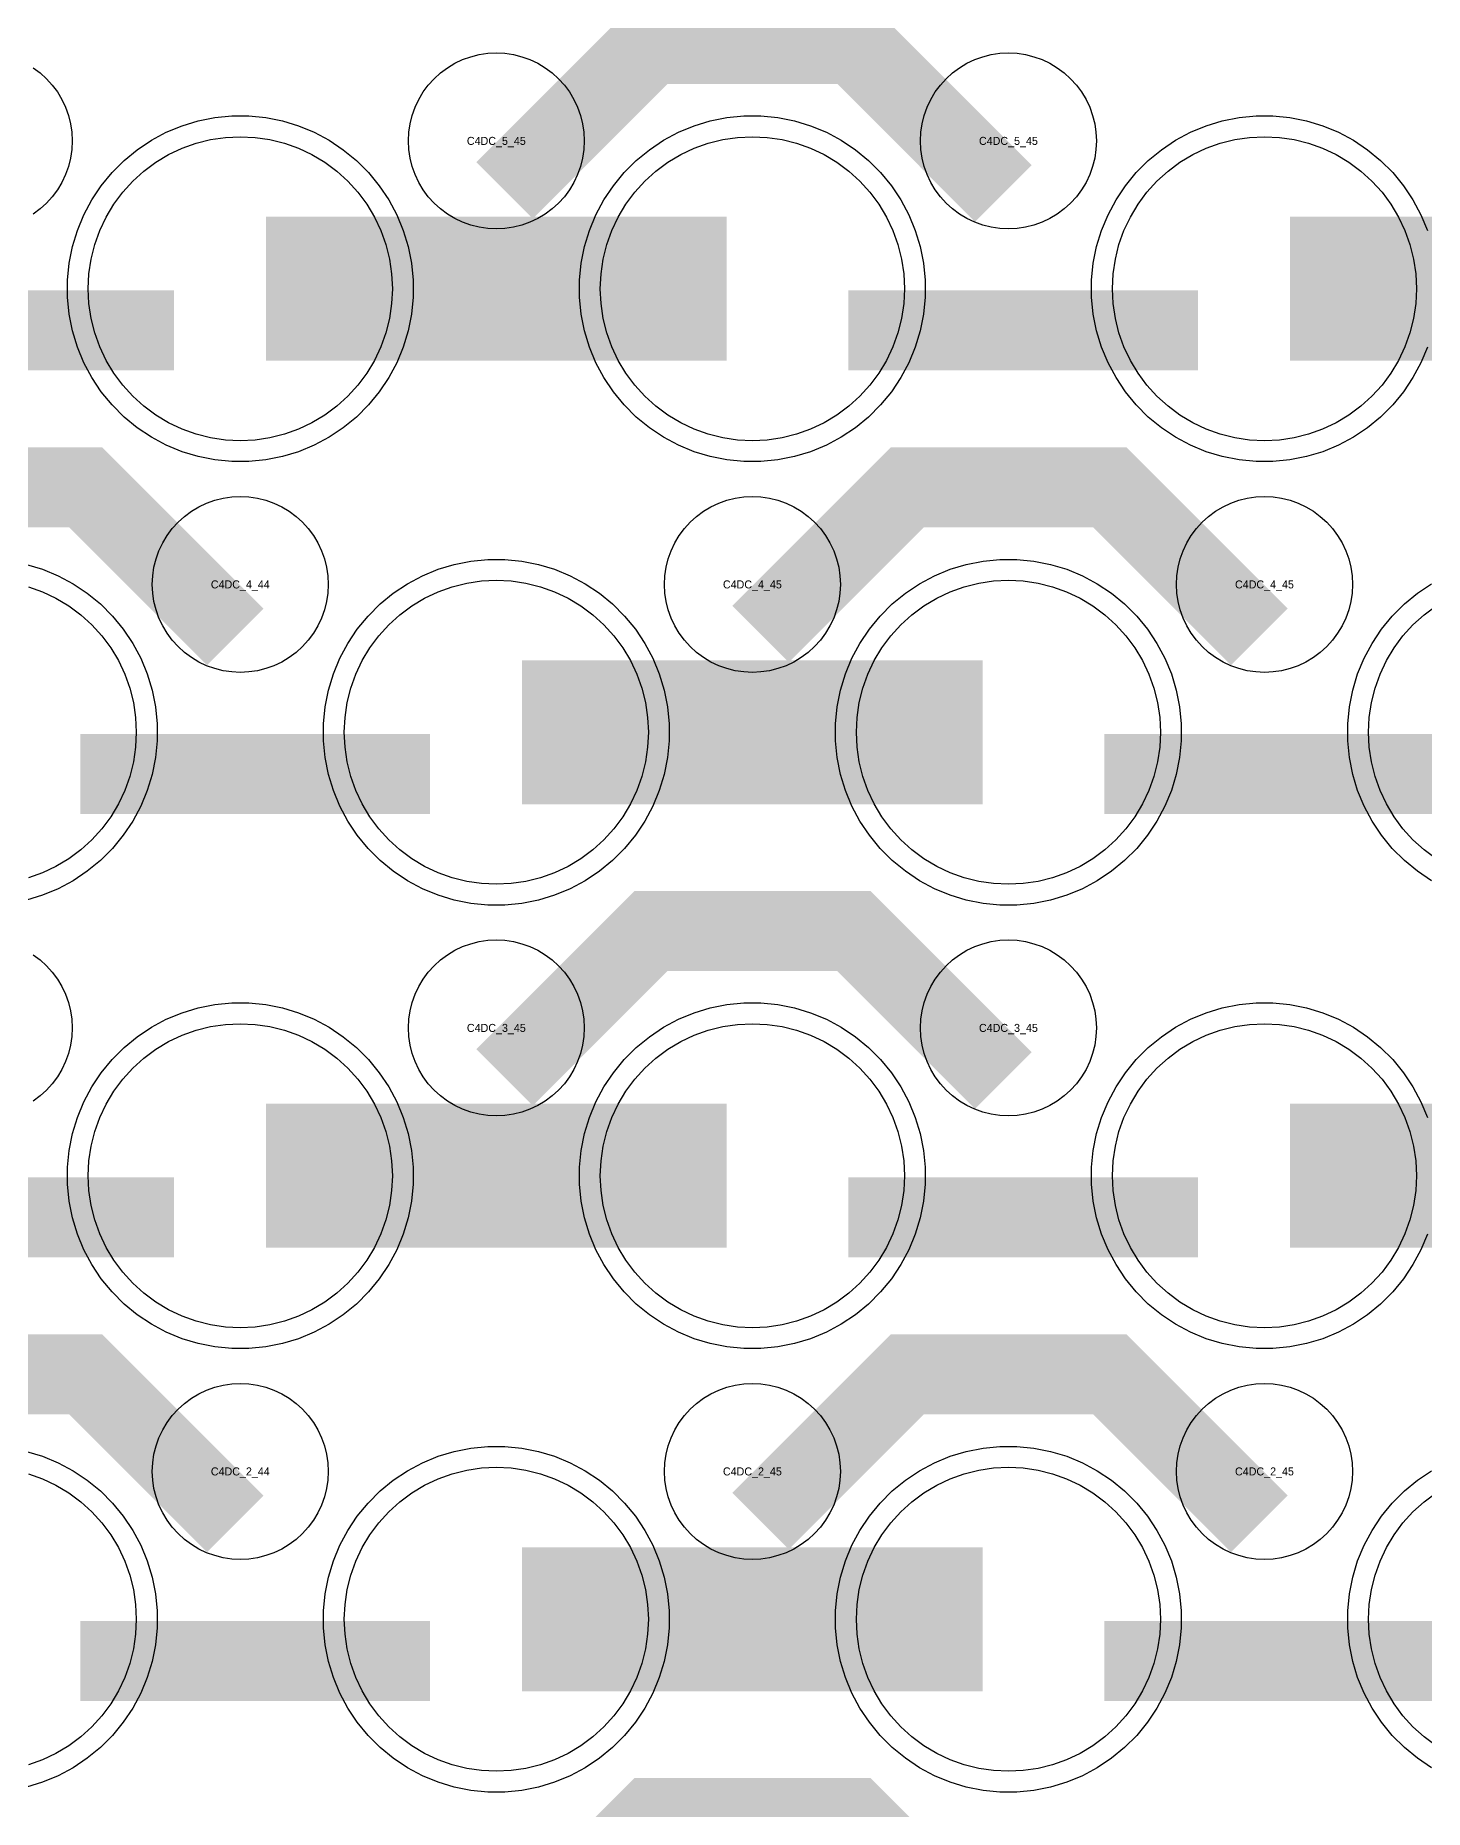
# Model space of a CAD drawing. Extents: x -11880 to 11880, y -14992 to 14992.
# Drawn here: x 2256 to 2690, y -14622 to -14068 of the extents above; entities that cross this region are included whole.
import ezdxf
from ezdxf.enums import TextEntityAlignment as Align

# ---------------------------------------------------------------- set-up
doc = ezdxf.new("R2010")
doc.units = 0
doc.header["$MEASUREMENT"] = 0
for name, color, linetype in [('GDS_775_DT_237', 138, 'CONTINUOUS'), ('RDL1_FS', 34, 'CONTINUOUS'), ('RDL_BS', 160, 'CONTINUOUS')]:
    doc.layers.add(name, color=color, linetype=linetype)

msp = doc.modelspace()

# ---------------------------------------------------------------- linework, layer by layer
at = {"layer": 'RDL1_FS', "color": 241, "true_color": 0xf7abae}
for points in [[(2320, -14194.254), (2315.343, -14194.025), (2310.732, -14193.341), (2306.209, -14192.209), (2301.819, -14190.637), (2297.605, -14188.645), (2293.605, -14186.247), (2289.86, -14183.469), (2286.406, -14180.339), (2283.276, -14176.885), (2280.498, -14173.14), (2278.1, -14169.14), (2276.108, -14164.926), (2274.536, -14160.536), (2273.404, -14156.013), (2272.72, -14151.402), (2272.491, -14146.745), (2272.72, -14142.088), (2273.404, -14137.477), (2274.536, -14132.954), (2276.108, -14128.564), (2278.1, -14124.35), (2280.498, -14120.35), (2283.276, -14116.605), (2286.406, -14113.151), (2289.86, -14110.021), (2293.605, -14107.243), (2297.605, -14104.845), (2301.819, -14102.853), (2306.209, -14101.281), (2310.732, -14100.149), (2315.343, -14099.465), (2320, -14099.236), (2324.657, -14099.465), (2329.268, -14100.149), (2333.791, -14101.281), (2338.181, -14102.853), (2342.395, -14104.845), (2346.395, -14107.243), (2350.14, -14110.021), (2353.594, -14113.151), (2356.724, -14116.605), (2359.502, -14120.35), (2361.9, -14124.35), (2363.892, -14128.564), (2365.464, -14132.954), (2366.596, -14137.477), (2367.28, -14142.088), (2367.509, -14146.745), (2367.28, -14151.402), (2366.596, -14156.013), (2365.464, -14160.536), (2363.892, -14164.926), (2361.9, -14169.14), (2359.502, -14173.14), (2356.724, -14176.885), (2353.594, -14180.339), (2350.14, -14183.469), (2346.395, -14186.247), (2342.395, -14188.645), (2338.181, -14190.637), (2333.791, -14192.209), (2329.268, -14193.341), (2324.657, -14194.025)], [(2480, -14194.254), (2475.343, -14194.025), (2470.732, -14193.341), (2466.209, -14192.209), (2461.819, -14190.637), (2457.605, -14188.645), (2453.605, -14186.247), (2449.86, -14183.469), (2446.406, -14180.339), (2443.276, -14176.885), (2440.498, -14173.14), (2438.1, -14169.14), (2436.108, -14164.926), (2434.536, -14160.536), (2433.404, -14156.013), (2432.72, -14151.402), (2432.491, -14146.745), (2432.72, -14142.088), (2433.404, -14137.477), (2434.536, -14132.954), (2436.108, -14128.564), (2438.1, -14124.35), (2440.498, -14120.35), (2443.276, -14116.605), (2446.406, -14113.151), (2449.86, -14110.021), (2453.605, -14107.243), (2457.605, -14104.845), (2461.819, -14102.853), (2466.209, -14101.281), (2470.732, -14100.149), (2475.343, -14099.465), (2480, -14099.236), (2484.657, -14099.465), (2489.268, -14100.149), (2493.791, -14101.281), (2498.181, -14102.853), (2502.395, -14104.845), (2506.395, -14107.243), (2510.14, -14110.021), (2513.594, -14113.151), (2516.724, -14116.605), (2519.502, -14120.35), (2521.9, -14124.35), (2523.892, -14128.564), (2525.464, -14132.954), (2526.596, -14137.477), (2527.28, -14142.088), (2527.509, -14146.745), (2527.28, -14151.402), (2526.596, -14156.013), (2525.464, -14160.536), (2523.892, -14164.926), (2521.9, -14169.14), (2519.502, -14173.14), (2516.724, -14176.885), (2513.594, -14180.339), (2510.14, -14183.469), (2506.395, -14186.247), (2502.395, -14188.645), (2498.181, -14190.637), (2493.791, -14192.209), (2489.268, -14193.341), (2484.657, -14194.025)], [(2640, -14194.254), (2635.343, -14194.025), (2630.732, -14193.341), (2626.209, -14192.209), (2621.819, -14190.637), (2617.605, -14188.645), (2613.605, -14186.247), (2609.86, -14183.469), (2606.406, -14180.339), (2603.276, -14176.885), (2600.498, -14173.14), (2598.1, -14169.14), (2596.108, -14164.926), (2594.536, -14160.536), (2593.404, -14156.013), (2592.72, -14151.402), (2592.491, -14146.745), (2592.72, -14142.088), (2593.404, -14137.477), (2594.536, -14132.954), (2596.108, -14128.564), (2598.1, -14124.35), (2600.498, -14120.35), (2603.276, -14116.605), (2606.406, -14113.151), (2609.86, -14110.021), (2613.605, -14107.243), (2617.605, -14104.845), (2621.819, -14102.853), (2626.209, -14101.281), (2630.732, -14100.149), (2635.343, -14099.465), (2640, -14099.236), (2644.657, -14099.465), (2649.268, -14100.149), (2653.791, -14101.281), (2658.181, -14102.853), (2662.395, -14104.845), (2666.395, -14107.243), (2670.14, -14110.021), (2673.594, -14113.151), (2676.724, -14116.605), (2679.502, -14120.35), (2681.9, -14124.35), (2683.892, -14128.564), (2685.464, -14132.954), (2686.596, -14137.477), (2687.28, -14142.088), (2687.509, -14146.745), (2687.28, -14151.402), (2686.596, -14156.013), (2685.464, -14160.536), (2683.892, -14164.926), (2681.9, -14169.14), (2679.502, -14173.14), (2676.724, -14176.885), (2673.594, -14180.339), (2670.14, -14183.469), (2666.395, -14186.247), (2662.395, -14188.645), (2658.181, -14190.637), (2653.791, -14192.209), (2649.268, -14193.341), (2644.657, -14194.025)], [(2400, -14332.819), (2395.343, -14332.59), (2390.732, -14331.906), (2386.209, -14330.774), (2381.819, -14329.202), (2377.605, -14327.21), (2373.605, -14324.812), (2369.86, -14322.034), (2366.406, -14318.904), (2363.276, -14315.45), (2360.498, -14311.705), (2358.1, -14307.705), (2356.108, -14303.491), (2354.536, -14299.101), (2353.404, -14294.578), (2352.72, -14289.967), (2352.491, -14285.31), (2352.72, -14280.653), (2353.404, -14276.042), (2354.536, -14271.519), (2356.108, -14267.129), (2358.1, -14262.915), (2360.498, -14258.915), (2363.276, -14255.17), (2366.406, -14251.716), (2369.86, -14248.586), (2373.605, -14245.808), (2377.605, -14243.41), (2381.819, -14241.418), (2386.209, -14239.846), (2390.732, -14238.714), (2395.343, -14238.03), (2400, -14237.801), (2404.657, -14238.03), (2409.268, -14238.714), (2413.791, -14239.846), (2418.181, -14241.418), (2422.395, -14243.41), (2426.395, -14245.808), (2430.14, -14248.586), (2433.594, -14251.716), (2436.724, -14255.17), (2439.502, -14258.915), (2441.9, -14262.915), (2443.892, -14267.129), (2445.464, -14271.519), (2446.596, -14276.042), (2447.28, -14280.653), (2447.509, -14285.31), (2447.28, -14289.967), (2446.596, -14294.578), (2445.464, -14299.101), (2443.892, -14303.491), (2441.9, -14307.705), (2439.502, -14311.705), (2436.724, -14315.45), (2433.594, -14318.904), (2430.14, -14322.034), (2426.395, -14324.812), (2422.395, -14327.21), (2418.181, -14329.202), (2413.791, -14330.774), (2409.268, -14331.906), (2404.657, -14332.59)], [(2560, -14332.819), (2555.343, -14332.59), (2550.732, -14331.906), (2546.209, -14330.774), (2541.819, -14329.202), (2537.605, -14327.21), (2533.605, -14324.812), (2529.86, -14322.034), (2526.406, -14318.904), (2523.276, -14315.45), (2520.498, -14311.705), (2518.1, -14307.705), (2516.108, -14303.491), (2514.536, -14299.101), (2513.404, -14294.578), (2512.72, -14289.967), (2512.491, -14285.31), (2512.72, -14280.653), (2513.404, -14276.042), (2514.536, -14271.519), (2516.108, -14267.129), (2518.1, -14262.915), (2520.498, -14258.915), (2523.276, -14255.17), (2526.406, -14251.716), (2529.86, -14248.586), (2533.605, -14245.808), (2537.605, -14243.41), (2541.819, -14241.418), (2546.209, -14239.846), (2550.732, -14238.714), (2555.343, -14238.03), (2560, -14237.801), (2564.657, -14238.03), (2569.268, -14238.714), (2573.791, -14239.846), (2578.181, -14241.418), (2582.395, -14243.41), (2586.395, -14245.808), (2590.14, -14248.586), (2593.594, -14251.716), (2596.724, -14255.17), (2599.502, -14258.915), (2601.9, -14262.915), (2603.892, -14267.129), (2605.464, -14271.519), (2606.596, -14276.042), (2607.28, -14280.653), (2607.509, -14285.31), (2607.28, -14289.967), (2606.596, -14294.578), (2605.464, -14299.101), (2603.892, -14303.491), (2601.9, -14307.705), (2599.502, -14311.705), (2596.724, -14315.45), (2593.594, -14318.904), (2590.14, -14322.034), (2586.395, -14324.812), (2582.395, -14327.21), (2578.181, -14329.202), (2573.791, -14330.774), (2569.268, -14331.906), (2564.657, -14332.59)], [(2320, -14471.379), (2315.343, -14471.15), (2310.732, -14470.466), (2306.209, -14469.334), (2301.819, -14467.762), (2297.605, -14465.77), (2293.605, -14463.372), (2289.86, -14460.594), (2286.406, -14457.464), (2283.276, -14454.01), (2280.498, -14450.265), (2278.1, -14446.265), (2276.108, -14442.051), (2274.536, -14437.661), (2273.404, -14433.138), (2272.72, -14428.527), (2272.491, -14423.87), (2272.72, -14419.213), (2273.404, -14414.602), (2274.536, -14410.079), (2276.108, -14405.689), (2278.1, -14401.475), (2280.498, -14397.475), (2283.276, -14393.73), (2286.406, -14390.276), (2289.86, -14387.146), (2293.605, -14384.368), (2297.605, -14381.97), (2301.819, -14379.978), (2306.209, -14378.406), (2310.732, -14377.274), (2315.343, -14376.59), (2320, -14376.361), (2324.657, -14376.59), (2329.268, -14377.274), (2333.791, -14378.406), (2338.181, -14379.978), (2342.395, -14381.97), (2346.395, -14384.368), (2350.14, -14387.146), (2353.594, -14390.276), (2356.724, -14393.73), (2359.502, -14397.475), (2361.9, -14401.475), (2363.892, -14405.689), (2365.464, -14410.079), (2366.596, -14414.602), (2367.28, -14419.213), (2367.509, -14423.87), (2367.28, -14428.527), (2366.596, -14433.138), (2365.464, -14437.661), (2363.892, -14442.051), (2361.9, -14446.265), (2359.502, -14450.265), (2356.724, -14454.01), (2353.594, -14457.464), (2350.14, -14460.594), (2346.395, -14463.372), (2342.395, -14465.77), (2338.181, -14467.762), (2333.791, -14469.334), (2329.268, -14470.466), (2324.657, -14471.15)], [(2480, -14471.379), (2475.343, -14471.15), (2470.732, -14470.466), (2466.209, -14469.334), (2461.819, -14467.762), (2457.605, -14465.77), (2453.605, -14463.372), (2449.86, -14460.594), (2446.406, -14457.464), (2443.276, -14454.01), (2440.498, -14450.265), (2438.1, -14446.265), (2436.108, -14442.051), (2434.536, -14437.661), (2433.404, -14433.138), (2432.72, -14428.527), (2432.491, -14423.87), (2432.72, -14419.213), (2433.404, -14414.602), (2434.536, -14410.079), (2436.108, -14405.689), (2438.1, -14401.475), (2440.498, -14397.475), (2443.276, -14393.73), (2446.406, -14390.276), (2449.86, -14387.146), (2453.605, -14384.368), (2457.605, -14381.97), (2461.819, -14379.978), (2466.209, -14378.406), (2470.732, -14377.274), (2475.343, -14376.59), (2480, -14376.361), (2484.657, -14376.59), (2489.268, -14377.274), (2493.791, -14378.406), (2498.181, -14379.978), (2502.395, -14381.97), (2506.395, -14384.368), (2510.14, -14387.146), (2513.594, -14390.276), (2516.724, -14393.73), (2519.502, -14397.475), (2521.9, -14401.475), (2523.892, -14405.689), (2525.464, -14410.079), (2526.596, -14414.602), (2527.28, -14419.213), (2527.509, -14423.87), (2527.28, -14428.527), (2526.596, -14433.138), (2525.464, -14437.661), (2523.892, -14442.051), (2521.9, -14446.265), (2519.502, -14450.265), (2516.724, -14454.01), (2513.594, -14457.464), (2510.14, -14460.594), (2506.395, -14463.372), (2502.395, -14465.77), (2498.181, -14467.762), (2493.791, -14469.334), (2489.268, -14470.466), (2484.657, -14471.15)], [(2640, -14471.379), (2635.343, -14471.15), (2630.732, -14470.466), (2626.209, -14469.334), (2621.819, -14467.762), (2617.605, -14465.77), (2613.605, -14463.372), (2609.86, -14460.594), (2606.406, -14457.464), (2603.276, -14454.01), (2600.498, -14450.265), (2598.1, -14446.265), (2596.108, -14442.051), (2594.536, -14437.661), (2593.404, -14433.138), (2592.72, -14428.527), (2592.491, -14423.87), (2592.72, -14419.213), (2593.404, -14414.602), (2594.536, -14410.079), (2596.108, -14405.689), (2598.1, -14401.475), (2600.498, -14397.475), (2603.276, -14393.73), (2606.406, -14390.276), (2609.86, -14387.146), (2613.605, -14384.368), (2617.605, -14381.97), (2621.819, -14379.978), (2626.209, -14378.406), (2630.732, -14377.274), (2635.343, -14376.59), (2640, -14376.361), (2644.657, -14376.59), (2649.268, -14377.274), (2653.791, -14378.406), (2658.181, -14379.978), (2662.395, -14381.97), (2666.395, -14384.368), (2670.14, -14387.146), (2673.594, -14390.276), (2676.724, -14393.73), (2679.502, -14397.475), (2681.9, -14401.475), (2683.892, -14405.689), (2685.464, -14410.079), (2686.596, -14414.602), (2687.28, -14419.213), (2687.509, -14423.87), (2687.28, -14428.527), (2686.596, -14433.138), (2685.464, -14437.661), (2683.892, -14442.051), (2681.9, -14446.265), (2679.502, -14450.265), (2676.724, -14454.01), (2673.594, -14457.464), (2670.14, -14460.594), (2666.395, -14463.372), (2662.395, -14465.77), (2658.181, -14467.762), (2653.791, -14469.334), (2649.268, -14470.466), (2644.657, -14471.15)], [(2400, -14609.944), (2395.343, -14609.715), (2390.732, -14609.031), (2386.209, -14607.899), (2381.819, -14606.327), (2377.605, -14604.335), (2373.605, -14601.937), (2369.86, -14599.159), (2366.406, -14596.029), (2363.276, -14592.575), (2360.498, -14588.83), (2358.1, -14584.83), (2356.108, -14580.616), (2354.536, -14576.226), (2353.404, -14571.703), (2352.72, -14567.092), (2352.491, -14562.435), (2352.72, -14557.778), (2353.404, -14553.167), (2354.536, -14548.644), (2356.108, -14544.254), (2358.1, -14540.04), (2360.498, -14536.04), (2363.276, -14532.295), (2366.406, -14528.841), (2369.86, -14525.711), (2373.605, -14522.933), (2377.605, -14520.535), (2381.819, -14518.543), (2386.209, -14516.971), (2390.732, -14515.839), (2395.343, -14515.155), (2400, -14514.926), (2404.657, -14515.155), (2409.268, -14515.839), (2413.791, -14516.971), (2418.181, -14518.543), (2422.395, -14520.535), (2426.395, -14522.933), (2430.14, -14525.711), (2433.594, -14528.841), (2436.724, -14532.295), (2439.502, -14536.04), (2441.9, -14540.04), (2443.892, -14544.254), (2445.464, -14548.644), (2446.596, -14553.167), (2447.28, -14557.778), (2447.509, -14562.435), (2447.28, -14567.092), (2446.596, -14571.703), (2445.464, -14576.226), (2443.892, -14580.616), (2441.9, -14584.83), (2439.502, -14588.83), (2436.724, -14592.575), (2433.594, -14596.029), (2430.14, -14599.159), (2426.395, -14601.937), (2422.395, -14604.335), (2418.181, -14606.327), (2413.791, -14607.899), (2409.268, -14609.031), (2404.657, -14609.715)], [(2560, -14609.944), (2555.343, -14609.715), (2550.732, -14609.031), (2546.209, -14607.899), (2541.819, -14606.327), (2537.605, -14604.335), (2533.605, -14601.937), (2529.86, -14599.159), (2526.406, -14596.029), (2523.276, -14592.575), (2520.498, -14588.83), (2518.1, -14584.83), (2516.108, -14580.616), (2514.536, -14576.226), (2513.404, -14571.703), (2512.72, -14567.092), (2512.491, -14562.435), (2512.72, -14557.778), (2513.404, -14553.167), (2514.536, -14548.644), (2516.108, -14544.254), (2518.1, -14540.04), (2520.498, -14536.04), (2523.276, -14532.295), (2526.406, -14528.841), (2529.86, -14525.711), (2533.605, -14522.933), (2537.605, -14520.535), (2541.819, -14518.543), (2546.209, -14516.971), (2550.732, -14515.839), (2555.343, -14515.155), (2560, -14514.926), (2564.657, -14515.155), (2569.268, -14515.839), (2573.791, -14516.971), (2578.181, -14518.543), (2582.395, -14520.535), (2586.395, -14522.933), (2590.14, -14525.711), (2593.594, -14528.841), (2596.724, -14532.295), (2599.502, -14536.04), (2601.9, -14540.04), (2603.892, -14544.254), (2605.464, -14548.644), (2606.596, -14553.167), (2607.28, -14557.778), (2607.509, -14562.435), (2607.28, -14567.092), (2606.596, -14571.703), (2605.464, -14576.226), (2603.892, -14580.616), (2601.9, -14584.83), (2599.502, -14588.83), (2596.724, -14592.575), (2593.594, -14596.029), (2590.14, -14599.159), (2586.395, -14601.937), (2582.395, -14604.335), (2578.181, -14606.327), (2573.791, -14607.899), (2569.268, -14609.031), (2564.657, -14609.715)]]:
    msp.add_lwpolyline(points, close=True, dxfattribs=at)
for points in [[(2328.002, -14146.745, 45, 45, 0), (2400.002, -14146.745, 45, 45, 0)], [(2400.002, -14146.745, 45, 45, 0), (2472.002, -14146.745, 45, 45, 0)], [(2648.002, -14146.745, 45, 45, 0), (2720.002, -14146.745, 45, 45, 0)], [(2408.002, -14285.31, 45, 45, 0), (2480.002, -14285.31, 45, 45, 0)], [(2480.002, -14285.31, 45, 45, 0), (2552.002, -14285.31, 45, 45, 0)], [(2328.002, -14423.87, 45, 45, 0), (2400.002, -14423.87, 45, 45, 0)], [(2400.002, -14423.87, 45, 45, 0), (2472.002, -14423.87, 45, 45, 0)], [(2648.002, -14423.87, 45, 45, 0), (2720.002, -14423.87, 45, 45, 0)], [(2408.002, -14562.435, 45, 45, 0), (2480.002, -14562.435, 45, 45, 0)], [(2480.002, -14562.435, 45, 45, 0), (2552.002, -14562.435, 45, 45, 0)]]:
    msp.add_lwpolyline(points, format="xyseb", dxfattribs=at)
for points in [[(2253.791, -14239.846), (2258.181, -14241.418), (2262.395, -14243.41), (2266.395, -14245.808), (2270.14, -14248.586), (2273.594, -14251.716), (2276.724, -14255.17), (2279.502, -14258.915), (2281.9, -14262.915), (2283.892, -14267.129), (2285.464, -14271.519), (2286.596, -14276.042), (2287.28, -14280.653), (2287.509, -14285.31), (2287.28, -14289.967), (2286.596, -14294.578), (2285.464, -14299.101), (2283.892, -14303.491), (2281.9, -14307.705), (2279.502, -14311.705), (2276.724, -14315.45), (2273.594, -14318.904), (2270.14, -14322.034), (2266.395, -14324.812), (2262.395, -14327.21), (2258.181, -14329.202), (2253.791, -14330.774)], [(2693.605, -14324.812), (2689.86, -14322.034), (2686.406, -14318.904), (2683.276, -14315.45), (2680.498, -14311.705), (2678.1, -14307.705), (2676.108, -14303.491), (2674.536, -14299.101), (2673.404, -14294.578), (2672.72, -14289.967), (2672.491, -14285.31), (2672.72, -14280.653), (2673.404, -14276.042), (2674.536, -14271.519), (2676.108, -14267.129), (2678.1, -14262.915), (2680.498, -14258.915), (2683.276, -14255.17), (2686.406, -14251.716), (2689.86, -14248.586), (2693.605, -14245.808)], [(2253.791, -14516.971), (2258.181, -14518.543), (2262.395, -14520.535), (2266.395, -14522.933), (2270.14, -14525.711), (2273.594, -14528.841), (2276.724, -14532.295), (2279.502, -14536.04), (2281.9, -14540.04), (2283.892, -14544.254), (2285.464, -14548.644), (2286.596, -14553.167), (2287.28, -14557.778), (2287.509, -14562.435), (2287.28, -14567.092), (2286.596, -14571.703), (2285.464, -14576.226), (2283.892, -14580.616), (2281.9, -14584.83), (2279.502, -14588.83), (2276.724, -14592.575), (2273.594, -14596.029), (2270.14, -14599.159), (2266.395, -14601.937), (2262.395, -14604.335), (2258.181, -14606.327), (2253.791, -14607.899)], [(2693.605, -14601.937), (2689.86, -14599.159), (2686.406, -14596.029), (2683.276, -14592.575), (2680.498, -14588.83), (2678.1, -14584.83), (2676.108, -14580.616), (2674.536, -14576.226), (2673.404, -14571.703), (2672.72, -14567.092), (2672.491, -14562.435), (2672.72, -14557.778), (2673.404, -14553.167), (2674.536, -14548.644), (2676.108, -14544.254), (2678.1, -14540.04), (2680.498, -14536.04), (2683.276, -14532.295), (2686.406, -14528.841), (2689.86, -14525.711), (2693.605, -14522.933)]]:
    msp.add_lwpolyline(points, dxfattribs=at)
at = {"layer": 'RDL_BS'}
for points in [[(2402.562, -14116.059, 25, 25, 0), (2448.377, -14070.244, 25, 25, 0), (2481.93, -14070.244, 25, 25, 0)], [(2558.401, -14116.958, 25, 25, 0), (2511.687, -14070.244, 25, 25, 0), (2481.929, -14070.244, 25, 25, 0)], [(2318.401, -14255.523, 25, 25, 0), (2271.687, -14208.809, 25, 25, 0), (2241.929, -14208.809, 25, 25, 0)], [(2482.562, -14254.624, 25, 25, 0), (2528.377, -14208.809, 25, 25, 0), (2561.93, -14208.809, 25, 25, 0)], [(2638.401, -14255.523, 25, 25, 0), (2591.687, -14208.809, 25, 25, 0), (2561.929, -14208.809, 25, 25, 0)], [(2402.562, -14393.184, 25, 25, 0), (2448.377, -14347.369, 25, 25, 0), (2481.93, -14347.369, 25, 25, 0)], [(2558.401, -14394.083, 25, 25, 0), (2511.687, -14347.369, 25, 25, 0), (2481.929, -14347.369, 25, 25, 0)], [(2318.401, -14532.648, 25, 25, 0), (2271.687, -14485.934, 25, 25, 0), (2241.929, -14485.934, 25, 25, 0)], [(2482.562, -14531.749, 25, 25, 0), (2528.377, -14485.934, 25, 25, 0), (2561.93, -14485.934, 25, 25, 0)], [(2638.401, -14532.648, 25, 25, 0), (2591.687, -14485.934, 25, 25, 0), (2561.929, -14485.934, 25, 25, 0)], [(2402.562, -14670.314, 25, 25, 0), (2448.377, -14624.499, 25, 25, 0), (2481.93, -14624.499, 25, 25, 0)], [(2558.401, -14671.213, 25, 25, 0), (2511.687, -14624.499, 25, 25, 0), (2481.929, -14624.499, 25, 25, 0)]]:
    msp.add_lwpolyline(points, format="xyseb", dxfattribs=at)
for points in [[(2255.28, -14077.7), (2257.443, -14079.303), (2259.442, -14081.115), (2261.254, -14083.114), (2262.857, -14085.277), (2264.25, -14087.601), (2265.402, -14090.038), (2266.309, -14092.573), (2266.966, -14095.192), (2267.362, -14097.864), (2267.494, -14100.557), (2267.362, -14103.25), (2266.966, -14105.922), (2266.309, -14108.541), (2265.402, -14111.076), (2264.25, -14113.513), (2262.857, -14115.837), (2261.254, -14118), (2259.442, -14119.999), (2257.443, -14121.811), (2255.28, -14123.414)], [(2255.28, -14354.825), (2257.443, -14356.428), (2259.442, -14358.24), (2261.254, -14360.239), (2262.857, -14362.402), (2264.25, -14364.726), (2265.402, -14367.163), (2266.309, -14369.698), (2266.966, -14372.317), (2267.362, -14374.989), (2267.494, -14377.682), (2267.362, -14380.375), (2266.966, -14383.047), (2266.309, -14385.666), (2265.402, -14388.201), (2264.25, -14390.638), (2262.857, -14392.962), (2261.254, -14395.125), (2259.442, -14397.124), (2257.443, -14398.936), (2255.28, -14400.539)]]:
    msp.add_lwpolyline(points, dxfattribs=at)
for points in [[(2400, -14128.051), (2397.307, -14127.919), (2394.635, -14127.523), (2392.016, -14126.866), (2389.481, -14125.959), (2387.044, -14124.807), (2384.72, -14123.414), (2382.557, -14121.811), (2380.558, -14119.999), (2378.746, -14118), (2377.143, -14115.837), (2375.75, -14113.513), (2374.598, -14111.076), (2373.691, -14108.541), (2373.034, -14105.922), (2372.638, -14103.25), (2372.506, -14100.557), (2372.638, -14097.864), (2373.034, -14095.192), (2373.691, -14092.573), (2374.598, -14090.038), (2375.75, -14087.601), (2377.143, -14085.277), (2378.746, -14083.114), (2380.558, -14081.115), (2382.557, -14079.303), (2384.72, -14077.7), (2387.044, -14076.307), (2389.481, -14075.155), (2392.016, -14074.248), (2394.635, -14073.591), (2397.307, -14073.195), (2400, -14073.063), (2402.693, -14073.195), (2405.365, -14073.591), (2407.984, -14074.248), (2410.519, -14075.155), (2412.956, -14076.307), (2415.28, -14077.7), (2417.443, -14079.303), (2419.442, -14081.115), (2421.254, -14083.114), (2422.857, -14085.277), (2424.25, -14087.601), (2425.402, -14090.038), (2426.309, -14092.573), (2426.966, -14095.192), (2427.362, -14097.864), (2427.494, -14100.557), (2427.362, -14103.25), (2426.966, -14105.922), (2426.309, -14108.541), (2425.402, -14111.076), (2424.25, -14113.513), (2422.857, -14115.837), (2421.254, -14118), (2419.442, -14119.999), (2417.443, -14121.811), (2415.28, -14123.414), (2412.956, -14124.807), (2410.519, -14125.959), (2407.984, -14126.866), (2405.365, -14127.523), (2402.693, -14127.919)], [(2560, -14128.051), (2557.307, -14127.919), (2554.635, -14127.523), (2552.016, -14126.866), (2549.481, -14125.959), (2547.044, -14124.807), (2544.72, -14123.414), (2542.557, -14121.811), (2540.558, -14119.999), (2538.746, -14118), (2537.143, -14115.837), (2535.75, -14113.513), (2534.598, -14111.076), (2533.691, -14108.541), (2533.034, -14105.922), (2532.638, -14103.25), (2532.506, -14100.557), (2532.638, -14097.864), (2533.034, -14095.192), (2533.691, -14092.573), (2534.598, -14090.038), (2535.75, -14087.601), (2537.143, -14085.277), (2538.746, -14083.114), (2540.558, -14081.115), (2542.557, -14079.303), (2544.72, -14077.7), (2547.044, -14076.307), (2549.481, -14075.155), (2552.016, -14074.248), (2554.635, -14073.591), (2557.307, -14073.195), (2560, -14073.063), (2562.693, -14073.195), (2565.365, -14073.591), (2567.984, -14074.248), (2570.519, -14075.155), (2572.956, -14076.307), (2575.28, -14077.7), (2577.443, -14079.303), (2579.442, -14081.115), (2581.254, -14083.114), (2582.857, -14085.277), (2584.25, -14087.601), (2585.402, -14090.038), (2586.309, -14092.573), (2586.966, -14095.192), (2587.362, -14097.864), (2587.494, -14100.557), (2587.362, -14103.25), (2586.966, -14105.922), (2586.309, -14108.541), (2585.402, -14111.076), (2584.25, -14113.513), (2582.857, -14115.837), (2581.254, -14118), (2579.442, -14119.999), (2577.443, -14121.811), (2575.28, -14123.414), (2572.956, -14124.807), (2570.519, -14125.959), (2567.984, -14126.866), (2565.365, -14127.523), (2562.693, -14127.919)], [(2320, -14266.616), (2317.307, -14266.484), (2314.635, -14266.088), (2312.016, -14265.431), (2309.481, -14264.524), (2307.044, -14263.372), (2304.72, -14261.979), (2302.557, -14260.376), (2300.558, -14258.564), (2298.746, -14256.565), (2297.143, -14254.402), (2295.75, -14252.078), (2294.598, -14249.641), (2293.691, -14247.106), (2293.034, -14244.487), (2292.638, -14241.815), (2292.506, -14239.122), (2292.638, -14236.429), (2293.034, -14233.757), (2293.691, -14231.138), (2294.598, -14228.603), (2295.75, -14226.166), (2297.143, -14223.842), (2298.746, -14221.679), (2300.558, -14219.68), (2302.557, -14217.868), (2304.72, -14216.265), (2307.044, -14214.872), (2309.481, -14213.72), (2312.016, -14212.813), (2314.635, -14212.156), (2317.307, -14211.76), (2320, -14211.628), (2322.693, -14211.76), (2325.365, -14212.156), (2327.984, -14212.813), (2330.519, -14213.72), (2332.956, -14214.872), (2335.28, -14216.265), (2337.443, -14217.868), (2339.442, -14219.68), (2341.254, -14221.679), (2342.857, -14223.842), (2344.25, -14226.166), (2345.402, -14228.603), (2346.309, -14231.138), (2346.966, -14233.757), (2347.362, -14236.429), (2347.494, -14239.122), (2347.362, -14241.815), (2346.966, -14244.487), (2346.309, -14247.106), (2345.402, -14249.641), (2344.25, -14252.078), (2342.857, -14254.402), (2341.254, -14256.565), (2339.442, -14258.564), (2337.443, -14260.376), (2335.28, -14261.979), (2332.956, -14263.372), (2330.519, -14264.524), (2327.984, -14265.431), (2325.365, -14266.088), (2322.693, -14266.484)], [(2480, -14266.616), (2477.307, -14266.484), (2474.635, -14266.088), (2472.016, -14265.431), (2469.481, -14264.524), (2467.044, -14263.372), (2464.72, -14261.979), (2462.557, -14260.376), (2460.558, -14258.564), (2458.746, -14256.565), (2457.143, -14254.402), (2455.75, -14252.078), (2454.598, -14249.641), (2453.691, -14247.106), (2453.034, -14244.487), (2452.638, -14241.815), (2452.506, -14239.122), (2452.638, -14236.429), (2453.034, -14233.757), (2453.691, -14231.138), (2454.598, -14228.603), (2455.75, -14226.166), (2457.143, -14223.842), (2458.746, -14221.679), (2460.558, -14219.68), (2462.557, -14217.868), (2464.72, -14216.265), (2467.044, -14214.872), (2469.481, -14213.72), (2472.016, -14212.813), (2474.635, -14212.156), (2477.307, -14211.76), (2480, -14211.628), (2482.693, -14211.76), (2485.365, -14212.156), (2487.984, -14212.813), (2490.519, -14213.72), (2492.956, -14214.872), (2495.28, -14216.265), (2497.443, -14217.868), (2499.442, -14219.68), (2501.254, -14221.679), (2502.857, -14223.842), (2504.25, -14226.166), (2505.402, -14228.603), (2506.309, -14231.138), (2506.966, -14233.757), (2507.362, -14236.429), (2507.494, -14239.122), (2507.362, -14241.815), (2506.966, -14244.487), (2506.309, -14247.106), (2505.402, -14249.641), (2504.25, -14252.078), (2502.857, -14254.402), (2501.254, -14256.565), (2499.442, -14258.564), (2497.443, -14260.376), (2495.28, -14261.979), (2492.956, -14263.372), (2490.519, -14264.524), (2487.984, -14265.431), (2485.365, -14266.088), (2482.693, -14266.484)], [(2640, -14266.616), (2637.307, -14266.484), (2634.635, -14266.088), (2632.016, -14265.431), (2629.481, -14264.524), (2627.044, -14263.372), (2624.72, -14261.979), (2622.557, -14260.376), (2620.558, -14258.564), (2618.746, -14256.565), (2617.143, -14254.402), (2615.75, -14252.078), (2614.598, -14249.641), (2613.691, -14247.106), (2613.034, -14244.487), (2612.638, -14241.815), (2612.506, -14239.122), (2612.638, -14236.429), (2613.034, -14233.757), (2613.691, -14231.138), (2614.598, -14228.603), (2615.75, -14226.166), (2617.143, -14223.842), (2618.746, -14221.679), (2620.558, -14219.68), (2622.557, -14217.868), (2624.72, -14216.265), (2627.044, -14214.872), (2629.481, -14213.72), (2632.016, -14212.813), (2634.635, -14212.156), (2637.307, -14211.76), (2640, -14211.628), (2642.693, -14211.76), (2645.365, -14212.156), (2647.984, -14212.813), (2650.519, -14213.72), (2652.956, -14214.872), (2655.28, -14216.265), (2657.443, -14217.868), (2659.442, -14219.68), (2661.254, -14221.679), (2662.857, -14223.842), (2664.25, -14226.166), (2665.402, -14228.603), (2666.309, -14231.138), (2666.966, -14233.757), (2667.362, -14236.429), (2667.494, -14239.122), (2667.362, -14241.815), (2666.966, -14244.487), (2666.309, -14247.106), (2665.402, -14249.641), (2664.25, -14252.078), (2662.857, -14254.402), (2661.254, -14256.565), (2659.442, -14258.564), (2657.443, -14260.376), (2655.28, -14261.979), (2652.956, -14263.372), (2650.519, -14264.524), (2647.984, -14265.431), (2645.365, -14266.088), (2642.693, -14266.484)], [(2400, -14405.176), (2397.307, -14405.044), (2394.635, -14404.648), (2392.016, -14403.991), (2389.481, -14403.084), (2387.044, -14401.932), (2384.72, -14400.539), (2382.557, -14398.936), (2380.558, -14397.124), (2378.746, -14395.125), (2377.143, -14392.962), (2375.75, -14390.638), (2374.598, -14388.201), (2373.691, -14385.666), (2373.034, -14383.047), (2372.638, -14380.375), (2372.506, -14377.682), (2372.638, -14374.989), (2373.034, -14372.317), (2373.691, -14369.698), (2374.598, -14367.163), (2375.75, -14364.726), (2377.143, -14362.402), (2378.746, -14360.239), (2380.558, -14358.24), (2382.557, -14356.428), (2384.72, -14354.825), (2387.044, -14353.432), (2389.481, -14352.28), (2392.016, -14351.373), (2394.635, -14350.716), (2397.307, -14350.32), (2400, -14350.188), (2402.693, -14350.32), (2405.365, -14350.716), (2407.984, -14351.373), (2410.519, -14352.28), (2412.956, -14353.432), (2415.28, -14354.825), (2417.443, -14356.428), (2419.442, -14358.24), (2421.254, -14360.239), (2422.857, -14362.402), (2424.25, -14364.726), (2425.402, -14367.163), (2426.309, -14369.698), (2426.966, -14372.317), (2427.362, -14374.989), (2427.494, -14377.682), (2427.362, -14380.375), (2426.966, -14383.047), (2426.309, -14385.666), (2425.402, -14388.201), (2424.25, -14390.638), (2422.857, -14392.962), (2421.254, -14395.125), (2419.442, -14397.124), (2417.443, -14398.936), (2415.28, -14400.539), (2412.956, -14401.932), (2410.519, -14403.084), (2407.984, -14403.991), (2405.365, -14404.648), (2402.693, -14405.044)], [(2560, -14405.176), (2557.307, -14405.044), (2554.635, -14404.648), (2552.016, -14403.991), (2549.481, -14403.084), (2547.044, -14401.932), (2544.72, -14400.539), (2542.557, -14398.936), (2540.558, -14397.124), (2538.746, -14395.125), (2537.143, -14392.962), (2535.75, -14390.638), (2534.598, -14388.201), (2533.691, -14385.666), (2533.034, -14383.047), (2532.638, -14380.375), (2532.506, -14377.682), (2532.638, -14374.989), (2533.034, -14372.317), (2533.691, -14369.698), (2534.598, -14367.163), (2535.75, -14364.726), (2537.143, -14362.402), (2538.746, -14360.239), (2540.558, -14358.24), (2542.557, -14356.428), (2544.72, -14354.825), (2547.044, -14353.432), (2549.481, -14352.28), (2552.016, -14351.373), (2554.635, -14350.716), (2557.307, -14350.32), (2560, -14350.188), (2562.693, -14350.32), (2565.365, -14350.716), (2567.984, -14351.373), (2570.519, -14352.28), (2572.956, -14353.432), (2575.28, -14354.825), (2577.443, -14356.428), (2579.442, -14358.24), (2581.254, -14360.239), (2582.857, -14362.402), (2584.25, -14364.726), (2585.402, -14367.163), (2586.309, -14369.698), (2586.966, -14372.317), (2587.362, -14374.989), (2587.494, -14377.682), (2587.362, -14380.375), (2586.966, -14383.047), (2586.309, -14385.666), (2585.402, -14388.201), (2584.25, -14390.638), (2582.857, -14392.962), (2581.254, -14395.125), (2579.442, -14397.124), (2577.443, -14398.936), (2575.28, -14400.539), (2572.956, -14401.932), (2570.519, -14403.084), (2567.984, -14403.991), (2565.365, -14404.648), (2562.693, -14405.044)], [(2320, -14543.741), (2317.307, -14543.609), (2314.635, -14543.213), (2312.016, -14542.556), (2309.481, -14541.649), (2307.044, -14540.497), (2304.72, -14539.104), (2302.557, -14537.501), (2300.558, -14535.689), (2298.746, -14533.69), (2297.143, -14531.527), (2295.75, -14529.203), (2294.598, -14526.766), (2293.691, -14524.231), (2293.034, -14521.612), (2292.638, -14518.94), (2292.506, -14516.247), (2292.638, -14513.554), (2293.034, -14510.882), (2293.691, -14508.263), (2294.598, -14505.728), (2295.75, -14503.291), (2297.143, -14500.967), (2298.746, -14498.804), (2300.558, -14496.805), (2302.557, -14494.993), (2304.72, -14493.39), (2307.044, -14491.997), (2309.481, -14490.845), (2312.016, -14489.938), (2314.635, -14489.281), (2317.307, -14488.885), (2320, -14488.753), (2322.693, -14488.885), (2325.365, -14489.281), (2327.984, -14489.938), (2330.519, -14490.845), (2332.956, -14491.997), (2335.28, -14493.39), (2337.443, -14494.993), (2339.442, -14496.805), (2341.254, -14498.804), (2342.857, -14500.967), (2344.25, -14503.291), (2345.402, -14505.728), (2346.309, -14508.263), (2346.966, -14510.882), (2347.362, -14513.554), (2347.494, -14516.247), (2347.362, -14518.94), (2346.966, -14521.612), (2346.309, -14524.231), (2345.402, -14526.766), (2344.25, -14529.203), (2342.857, -14531.527), (2341.254, -14533.69), (2339.442, -14535.689), (2337.443, -14537.501), (2335.28, -14539.104), (2332.956, -14540.497), (2330.519, -14541.649), (2327.984, -14542.556), (2325.365, -14543.213), (2322.693, -14543.609)], [(2480, -14543.741), (2477.307, -14543.609), (2474.635, -14543.213), (2472.016, -14542.556), (2469.481, -14541.649), (2467.044, -14540.497), (2464.72, -14539.104), (2462.557, -14537.501), (2460.558, -14535.689), (2458.746, -14533.69), (2457.143, -14531.527), (2455.75, -14529.203), (2454.598, -14526.766), (2453.691, -14524.231), (2453.034, -14521.612), (2452.638, -14518.94), (2452.506, -14516.247), (2452.638, -14513.554), (2453.034, -14510.882), (2453.691, -14508.263), (2454.598, -14505.728), (2455.75, -14503.291), (2457.143, -14500.967), (2458.746, -14498.804), (2460.558, -14496.805), (2462.557, -14494.993), (2464.72, -14493.39), (2467.044, -14491.997), (2469.481, -14490.845), (2472.016, -14489.938), (2474.635, -14489.281), (2477.307, -14488.885), (2480, -14488.753), (2482.693, -14488.885), (2485.365, -14489.281), (2487.984, -14489.938), (2490.519, -14490.845), (2492.956, -14491.997), (2495.28, -14493.39), (2497.443, -14494.993), (2499.442, -14496.805), (2501.254, -14498.804), (2502.857, -14500.967), (2504.25, -14503.291), (2505.402, -14505.728), (2506.309, -14508.263), (2506.966, -14510.882), (2507.362, -14513.554), (2507.494, -14516.247), (2507.362, -14518.94), (2506.966, -14521.612), (2506.309, -14524.231), (2505.402, -14526.766), (2504.25, -14529.203), (2502.857, -14531.527), (2501.254, -14533.69), (2499.442, -14535.689), (2497.443, -14537.501), (2495.28, -14539.104), (2492.956, -14540.497), (2490.519, -14541.649), (2487.984, -14542.556), (2485.365, -14543.213), (2482.693, -14543.609)], [(2640, -14543.741), (2637.307, -14543.609), (2634.635, -14543.213), (2632.016, -14542.556), (2629.481, -14541.649), (2627.044, -14540.497), (2624.72, -14539.104), (2622.557, -14537.501), (2620.558, -14535.689), (2618.746, -14533.69), (2617.143, -14531.527), (2615.75, -14529.203), (2614.598, -14526.766), (2613.691, -14524.231), (2613.034, -14521.612), (2612.638, -14518.94), (2612.506, -14516.247), (2612.638, -14513.554), (2613.034, -14510.882), (2613.691, -14508.263), (2614.598, -14505.728), (2615.75, -14503.291), (2617.143, -14500.967), (2618.746, -14498.804), (2620.558, -14496.805), (2622.557, -14494.993), (2624.72, -14493.39), (2627.044, -14491.997), (2629.481, -14490.845), (2632.016, -14489.938), (2634.635, -14489.281), (2637.307, -14488.885), (2640, -14488.753), (2642.693, -14488.885), (2645.365, -14489.281), (2647.984, -14489.938), (2650.519, -14490.845), (2652.956, -14491.997), (2655.28, -14493.39), (2657.443, -14494.993), (2659.442, -14496.805), (2661.254, -14498.804), (2662.857, -14500.967), (2664.25, -14503.291), (2665.402, -14505.728), (2666.309, -14508.263), (2666.966, -14510.882), (2667.362, -14513.554), (2667.494, -14516.247), (2667.362, -14518.94), (2666.966, -14521.612), (2666.309, -14524.231), (2665.402, -14526.766), (2664.25, -14529.203), (2662.857, -14531.527), (2661.254, -14533.69), (2659.442, -14535.689), (2657.443, -14537.501), (2655.28, -14539.104), (2652.956, -14540.497), (2650.519, -14541.649), (2647.984, -14542.556), (2645.365, -14543.213), (2642.693, -14543.609)]]:
    msp.add_lwpolyline(points, close=True, dxfattribs=at)
at = {"layer": 'RDL_BS', "color": 241, "true_color": 0xf7abae}
for points in [[(2317.356, -14200.745), (2312.062, -14200.228), (2306.835, -14199.182), (2301.795, -14197.651), (2296.885, -14195.62), (2292.223, -14193.128), (2287.809, -14190.181), (2283.708, -14186.819), (2279.926, -14183.037), (2276.564, -14178.936), (2273.617, -14174.522), (2271.125, -14169.86), (2269.094, -14164.95), (2267.563, -14159.91), (2266.517, -14154.683), (2266, -14149.389), (2266, -14144.101), (2266.517, -14138.807), (2267.563, -14133.58), (2269.094, -14128.54), (2271.125, -14123.63), (2273.617, -14118.968), (2276.564, -14114.554), (2279.926, -14110.453), (2283.708, -14106.671), (2287.809, -14103.309), (2292.223, -14100.362), (2296.885, -14097.87), (2301.795, -14095.839), (2306.835, -14094.308), (2312.062, -14093.262), (2317.356, -14092.745), (2322.644, -14092.745), (2327.938, -14093.262), (2333.165, -14094.308), (2338.205, -14095.839), (2343.115, -14097.87), (2347.777, -14100.362), (2352.191, -14103.309), (2356.292, -14106.671), (2360.074, -14110.453), (2363.436, -14114.554), (2366.383, -14118.968), (2368.875, -14123.63), (2370.906, -14128.54), (2372.437, -14133.58), (2373.483, -14138.807), (2374, -14144.101), (2374, -14149.389), (2373.483, -14154.683), (2372.437, -14159.91), (2370.906, -14164.95), (2368.875, -14169.86), (2366.383, -14174.522), (2363.436, -14178.936), (2360.074, -14183.037), (2356.292, -14186.819), (2352.191, -14190.181), (2347.777, -14193.128), (2343.115, -14195.62), (2338.205, -14197.651), (2333.165, -14199.182), (2327.938, -14200.228), (2322.644, -14200.745)], [(2477.356, -14200.745), (2472.062, -14200.228), (2466.835, -14199.182), (2461.795, -14197.651), (2456.885, -14195.62), (2452.223, -14193.128), (2447.809, -14190.181), (2443.708, -14186.819), (2439.926, -14183.037), (2436.564, -14178.936), (2433.617, -14174.522), (2431.125, -14169.86), (2429.094, -14164.95), (2427.563, -14159.91), (2426.517, -14154.683), (2426, -14149.389), (2426, -14144.101), (2426.517, -14138.807), (2427.563, -14133.58), (2429.094, -14128.54), (2431.125, -14123.63), (2433.617, -14118.968), (2436.564, -14114.554), (2439.926, -14110.453), (2443.708, -14106.671), (2447.809, -14103.309), (2452.223, -14100.362), (2456.885, -14097.87), (2461.795, -14095.839), (2466.835, -14094.308), (2472.062, -14093.262), (2477.356, -14092.745), (2482.644, -14092.745), (2487.938, -14093.262), (2493.165, -14094.308), (2498.205, -14095.839), (2503.115, -14097.87), (2507.777, -14100.362), (2512.191, -14103.309), (2516.292, -14106.671), (2520.074, -14110.453), (2523.436, -14114.554), (2526.383, -14118.968), (2528.875, -14123.63), (2530.906, -14128.54), (2532.437, -14133.58), (2533.483, -14138.807), (2534, -14144.101), (2534, -14149.389), (2533.483, -14154.683), (2532.437, -14159.91), (2530.906, -14164.95), (2528.875, -14169.86), (2526.383, -14174.522), (2523.436, -14178.936), (2520.074, -14183.037), (2516.292, -14186.819), (2512.191, -14190.181), (2507.777, -14193.128), (2503.115, -14195.62), (2498.205, -14197.651), (2493.165, -14199.182), (2487.938, -14200.228), (2482.644, -14200.745)], [(2397.356, -14339.31), (2392.062, -14338.793), (2386.835, -14337.747), (2381.795, -14336.216), (2376.885, -14334.185), (2372.223, -14331.693), (2367.809, -14328.746), (2363.708, -14325.384), (2359.926, -14321.602), (2356.564, -14317.501), (2353.617, -14313.087), (2351.125, -14308.425), (2349.094, -14303.515), (2347.563, -14298.475), (2346.517, -14293.248), (2346, -14287.954), (2346, -14282.666), (2346.517, -14277.372), (2347.563, -14272.145), (2349.094, -14267.105), (2351.125, -14262.195), (2353.617, -14257.533), (2356.564, -14253.119), (2359.926, -14249.018), (2363.708, -14245.236), (2367.809, -14241.874), (2372.223, -14238.927), (2376.885, -14236.435), (2381.795, -14234.404), (2386.835, -14232.873), (2392.062, -14231.827), (2397.356, -14231.31), (2402.644, -14231.31), (2407.938, -14231.827), (2413.165, -14232.873), (2418.205, -14234.404), (2423.115, -14236.435), (2427.777, -14238.927), (2432.191, -14241.874), (2436.292, -14245.236), (2440.074, -14249.018), (2443.436, -14253.119), (2446.383, -14257.533), (2448.875, -14262.195), (2450.906, -14267.105), (2452.437, -14272.145), (2453.483, -14277.372), (2454, -14282.666), (2454, -14287.954), (2453.483, -14293.248), (2452.437, -14298.475), (2450.906, -14303.515), (2448.875, -14308.425), (2446.383, -14313.087), (2443.436, -14317.501), (2440.074, -14321.602), (2436.292, -14325.384), (2432.191, -14328.746), (2427.777, -14331.693), (2423.115, -14334.185), (2418.205, -14336.216), (2413.165, -14337.747), (2407.938, -14338.793), (2402.644, -14339.31)], [(2557.356, -14339.31), (2552.062, -14338.793), (2546.835, -14337.747), (2541.795, -14336.216), (2536.885, -14334.185), (2532.223, -14331.693), (2527.809, -14328.746), (2523.708, -14325.384), (2519.926, -14321.602), (2516.564, -14317.501), (2513.617, -14313.087), (2511.125, -14308.425), (2509.094, -14303.515), (2507.563, -14298.475), (2506.517, -14293.248), (2506, -14287.954), (2506, -14282.666), (2506.517, -14277.372), (2507.563, -14272.145), (2509.094, -14267.105), (2511.125, -14262.195), (2513.617, -14257.533), (2516.564, -14253.119), (2519.926, -14249.018), (2523.708, -14245.236), (2527.809, -14241.874), (2532.223, -14238.927), (2536.885, -14236.435), (2541.795, -14234.404), (2546.835, -14232.873), (2552.062, -14231.827), (2557.356, -14231.31), (2562.644, -14231.31), (2567.938, -14231.827), (2573.165, -14232.873), (2578.205, -14234.404), (2583.115, -14236.435), (2587.777, -14238.927), (2592.191, -14241.874), (2596.292, -14245.236), (2600.074, -14249.018), (2603.436, -14253.119), (2606.383, -14257.533), (2608.875, -14262.195), (2610.906, -14267.105), (2612.437, -14272.145), (2613.483, -14277.372), (2614, -14282.666), (2614, -14287.954), (2613.483, -14293.248), (2612.437, -14298.475), (2610.906, -14303.515), (2608.875, -14308.425), (2606.383, -14313.087), (2603.436, -14317.501), (2600.074, -14321.602), (2596.292, -14325.384), (2592.191, -14328.746), (2587.777, -14331.693), (2583.115, -14334.185), (2578.205, -14336.216), (2573.165, -14337.747), (2567.938, -14338.793), (2562.644, -14339.31)], [(2317.356, -14477.87), (2312.062, -14477.353), (2306.835, -14476.307), (2301.795, -14474.776), (2296.885, -14472.745), (2292.223, -14470.253), (2287.809, -14467.306), (2283.708, -14463.944), (2279.926, -14460.162), (2276.564, -14456.061), (2273.617, -14451.647), (2271.125, -14446.985), (2269.094, -14442.075), (2267.563, -14437.035), (2266.517, -14431.808), (2266, -14426.514), (2266, -14421.226), (2266.517, -14415.932), (2267.563, -14410.705), (2269.094, -14405.665), (2271.125, -14400.755), (2273.617, -14396.093), (2276.564, -14391.679), (2279.926, -14387.578), (2283.708, -14383.796), (2287.809, -14380.434), (2292.223, -14377.487), (2296.885, -14374.995), (2301.795, -14372.964), (2306.835, -14371.433), (2312.062, -14370.387), (2317.356, -14369.87), (2322.644, -14369.87), (2327.938, -14370.387), (2333.165, -14371.433), (2338.205, -14372.964), (2343.115, -14374.995), (2347.777, -14377.487), (2352.191, -14380.434), (2356.292, -14383.796), (2360.074, -14387.578), (2363.436, -14391.679), (2366.383, -14396.093), (2368.875, -14400.755), (2370.906, -14405.665), (2372.437, -14410.705), (2373.483, -14415.932), (2374, -14421.226), (2374, -14426.514), (2373.483, -14431.808), (2372.437, -14437.035), (2370.906, -14442.075), (2368.875, -14446.985), (2366.383, -14451.647), (2363.436, -14456.061), (2360.074, -14460.162), (2356.292, -14463.944), (2352.191, -14467.306), (2347.777, -14470.253), (2343.115, -14472.745), (2338.205, -14474.776), (2333.165, -14476.307), (2327.938, -14477.353), (2322.644, -14477.87)], [(2477.356, -14477.87), (2472.062, -14477.353), (2466.835, -14476.307), (2461.795, -14474.776), (2456.885, -14472.745), (2452.223, -14470.253), (2447.809, -14467.306), (2443.708, -14463.944), (2439.926, -14460.162), (2436.564, -14456.061), (2433.617, -14451.647), (2431.125, -14446.985), (2429.094, -14442.075), (2427.563, -14437.035), (2426.517, -14431.808), (2426, -14426.514), (2426, -14421.226), (2426.517, -14415.932), (2427.563, -14410.705), (2429.094, -14405.665), (2431.125, -14400.755), (2433.617, -14396.093), (2436.564, -14391.679), (2439.926, -14387.578), (2443.708, -14383.796), (2447.809, -14380.434), (2452.223, -14377.487), (2456.885, -14374.995), (2461.795, -14372.964), (2466.835, -14371.433), (2472.062, -14370.387), (2477.356, -14369.87), (2482.644, -14369.87), (2487.938, -14370.387), (2493.165, -14371.433), (2498.205, -14372.964), (2503.115, -14374.995), (2507.777, -14377.487), (2512.191, -14380.434), (2516.292, -14383.796), (2520.074, -14387.578), (2523.436, -14391.679), (2526.383, -14396.093), (2528.875, -14400.755), (2530.906, -14405.665), (2532.437, -14410.705), (2533.483, -14415.932), (2534, -14421.226), (2534, -14426.514), (2533.483, -14431.808), (2532.437, -14437.035), (2530.906, -14442.075), (2528.875, -14446.985), (2526.383, -14451.647), (2523.436, -14456.061), (2520.074, -14460.162), (2516.292, -14463.944), (2512.191, -14467.306), (2507.777, -14470.253), (2503.115, -14472.745), (2498.205, -14474.776), (2493.165, -14476.307), (2487.938, -14477.353), (2482.644, -14477.87)], [(2397.356, -14616.435), (2392.062, -14615.918), (2386.835, -14614.872), (2381.795, -14613.341), (2376.885, -14611.31), (2372.223, -14608.818), (2367.809, -14605.871), (2363.708, -14602.509), (2359.926, -14598.727), (2356.564, -14594.626), (2353.617, -14590.212), (2351.125, -14585.55), (2349.094, -14580.64), (2347.563, -14575.6), (2346.517, -14570.373), (2346, -14565.079), (2346, -14559.791), (2346.517, -14554.497), (2347.563, -14549.27), (2349.094, -14544.23), (2351.125, -14539.32), (2353.617, -14534.658), (2356.564, -14530.244), (2359.926, -14526.143), (2363.708, -14522.361), (2367.809, -14518.999), (2372.223, -14516.052), (2376.885, -14513.56), (2381.795, -14511.529), (2386.835, -14509.998), (2392.062, -14508.952), (2397.356, -14508.435), (2402.644, -14508.435), (2407.938, -14508.952), (2413.165, -14509.998), (2418.205, -14511.529), (2423.115, -14513.56), (2427.777, -14516.052), (2432.191, -14518.999), (2436.292, -14522.361), (2440.074, -14526.143), (2443.436, -14530.244), (2446.383, -14534.658), (2448.875, -14539.32), (2450.906, -14544.23), (2452.437, -14549.27), (2453.483, -14554.497), (2454, -14559.791), (2454, -14565.079), (2453.483, -14570.373), (2452.437, -14575.6), (2450.906, -14580.64), (2448.875, -14585.55), (2446.383, -14590.212), (2443.436, -14594.626), (2440.074, -14598.727), (2436.292, -14602.509), (2432.191, -14605.871), (2427.777, -14608.818), (2423.115, -14611.31), (2418.205, -14613.341), (2413.165, -14614.872), (2407.938, -14615.918), (2402.644, -14616.435)], [(2557.356, -14616.435), (2552.062, -14615.918), (2546.835, -14614.872), (2541.795, -14613.341), (2536.885, -14611.31), (2532.223, -14608.818), (2527.809, -14605.871), (2523.708, -14602.509), (2519.926, -14598.727), (2516.564, -14594.626), (2513.617, -14590.212), (2511.125, -14585.55), (2509.094, -14580.64), (2507.563, -14575.6), (2506.517, -14570.373), (2506, -14565.079), (2506, -14559.791), (2506.517, -14554.497), (2507.563, -14549.27), (2509.094, -14544.23), (2511.125, -14539.32), (2513.617, -14534.658), (2516.564, -14530.244), (2519.926, -14526.143), (2523.708, -14522.361), (2527.809, -14518.999), (2532.223, -14516.052), (2536.885, -14513.56), (2541.795, -14511.529), (2546.835, -14509.998), (2552.062, -14508.952), (2557.356, -14508.435), (2562.644, -14508.435), (2567.938, -14508.952), (2573.165, -14509.998), (2578.205, -14511.529), (2583.115, -14513.56), (2587.777, -14516.052), (2592.191, -14518.999), (2596.292, -14522.361), (2600.074, -14526.143), (2603.436, -14530.244), (2606.383, -14534.658), (2608.875, -14539.32), (2610.906, -14544.23), (2612.437, -14549.27), (2613.483, -14554.497), (2614, -14559.791), (2614, -14565.079), (2613.483, -14570.373), (2612.437, -14575.6), (2610.906, -14580.64), (2608.875, -14585.55), (2606.383, -14590.212), (2603.436, -14594.626), (2600.074, -14598.727), (2596.292, -14602.509), (2592.191, -14605.871), (2587.777, -14608.818), (2583.115, -14611.31), (2578.205, -14613.341), (2573.165, -14614.872), (2567.938, -14615.918), (2562.644, -14616.435)]]:
    msp.add_lwpolyline(points, close=True, dxfattribs=at)
for points in [[(2690.906, -14164.95), (2688.875, -14169.86), (2686.383, -14174.522), (2683.436, -14178.936), (2680.074, -14183.037), (2676.292, -14186.819), (2672.191, -14190.181), (2667.777, -14193.128), (2663.115, -14195.62), (2658.205, -14197.651), (2653.165, -14199.182), (2647.938, -14200.228), (2642.644, -14200.745), (2637.356, -14200.745), (2632.062, -14200.228), (2626.835, -14199.182), (2621.795, -14197.651), (2616.885, -14195.62), (2612.223, -14193.128), (2607.809, -14190.181), (2603.708, -14186.819), (2599.926, -14183.037), (2596.564, -14178.936), (2593.617, -14174.522), (2591.125, -14169.86), (2589.094, -14164.95), (2587.563, -14159.91), (2586.517, -14154.683), (2586, -14149.389), (2586, -14144.101), (2586.517, -14138.807), (2587.563, -14133.58), (2589.094, -14128.54), (2591.125, -14123.63), (2593.617, -14118.968), (2596.564, -14114.554), (2599.926, -14110.453), (2603.708, -14106.671), (2607.809, -14103.309), (2612.223, -14100.362), (2616.885, -14097.87), (2621.795, -14095.839), (2626.835, -14094.308), (2632.062, -14093.262), (2637.356, -14092.745), (2642.644, -14092.745), (2647.938, -14093.262), (2653.165, -14094.308), (2658.205, -14095.839), (2663.115, -14097.87), (2667.777, -14100.362), (2672.191, -14103.309), (2676.292, -14106.671), (2680.074, -14110.453), (2683.436, -14114.554), (2686.383, -14118.968), (2688.875, -14123.63), (2690.906, -14128.54)], [(2253.165, -14232.873), (2258.205, -14234.404), (2263.115, -14236.435), (2267.777, -14238.927), (2272.191, -14241.874), (2276.292, -14245.236), (2280.074, -14249.018), (2283.436, -14253.119), (2286.383, -14257.533), (2288.875, -14262.195), (2290.906, -14267.105), (2292.437, -14272.145), (2293.483, -14277.372), (2294, -14282.666), (2294, -14287.954), (2293.483, -14293.248), (2292.437, -14298.475), (2290.906, -14303.515), (2288.875, -14308.425), (2286.383, -14313.087), (2283.436, -14317.501), (2280.074, -14321.602), (2276.292, -14325.384), (2272.191, -14328.746), (2267.777, -14331.693), (2263.115, -14334.185), (2258.205, -14336.216), (2253.165, -14337.747)], [(2692.223, -14331.693), (2687.809, -14328.746), (2683.708, -14325.384), (2679.926, -14321.602), (2676.564, -14317.501), (2673.617, -14313.087), (2671.125, -14308.425), (2669.094, -14303.515), (2667.563, -14298.475), (2666.517, -14293.248), (2666, -14287.954), (2666, -14282.666), (2666.517, -14277.372), (2667.563, -14272.145), (2669.094, -14267.105), (2671.125, -14262.195), (2673.617, -14257.533), (2676.564, -14253.119), (2679.926, -14249.018), (2683.708, -14245.236), (2687.809, -14241.874), (2692.223, -14238.927)], [(2690.906, -14442.075), (2688.875, -14446.985), (2686.383, -14451.647), (2683.436, -14456.061), (2680.074, -14460.162), (2676.292, -14463.944), (2672.191, -14467.306), (2667.777, -14470.253), (2663.115, -14472.745), (2658.205, -14474.776), (2653.165, -14476.307), (2647.938, -14477.353), (2642.644, -14477.87), (2637.356, -14477.87), (2632.062, -14477.353), (2626.835, -14476.307), (2621.795, -14474.776), (2616.885, -14472.745), (2612.223, -14470.253), (2607.809, -14467.306), (2603.708, -14463.944), (2599.926, -14460.162), (2596.564, -14456.061), (2593.617, -14451.647), (2591.125, -14446.985), (2589.094, -14442.075), (2587.563, -14437.035), (2586.517, -14431.808), (2586, -14426.514), (2586, -14421.226), (2586.517, -14415.932), (2587.563, -14410.705), (2589.094, -14405.665), (2591.125, -14400.755), (2593.617, -14396.093), (2596.564, -14391.679), (2599.926, -14387.578), (2603.708, -14383.796), (2607.809, -14380.434), (2612.223, -14377.487), (2616.885, -14374.995), (2621.795, -14372.964), (2626.835, -14371.433), (2632.062, -14370.387), (2637.356, -14369.87), (2642.644, -14369.87), (2647.938, -14370.387), (2653.165, -14371.433), (2658.205, -14372.964), (2663.115, -14374.995), (2667.777, -14377.487), (2672.191, -14380.434), (2676.292, -14383.796), (2680.074, -14387.578), (2683.436, -14391.679), (2686.383, -14396.093), (2688.875, -14400.755), (2690.906, -14405.665)], [(2253.165, -14509.998), (2258.205, -14511.529), (2263.115, -14513.56), (2267.777, -14516.052), (2272.191, -14518.999), (2276.292, -14522.361), (2280.074, -14526.143), (2283.436, -14530.244), (2286.383, -14534.658), (2288.875, -14539.32), (2290.906, -14544.23), (2292.437, -14549.27), (2293.483, -14554.497), (2294, -14559.791), (2294, -14565.079), (2293.483, -14570.373), (2292.437, -14575.6), (2290.906, -14580.64), (2288.875, -14585.55), (2286.383, -14590.212), (2283.436, -14594.626), (2280.074, -14598.727), (2276.292, -14602.509), (2272.191, -14605.871), (2267.777, -14608.818), (2263.115, -14611.31), (2258.205, -14613.341), (2253.165, -14614.872)], [(2692.223, -14608.818), (2687.809, -14605.871), (2683.708, -14602.509), (2679.926, -14598.727), (2676.564, -14594.626), (2673.617, -14590.212), (2671.125, -14585.55), (2669.094, -14580.64), (2667.563, -14575.6), (2666.517, -14570.373), (2666, -14565.079), (2666, -14559.791), (2666.517, -14554.497), (2667.563, -14549.27), (2669.094, -14544.23), (2671.125, -14539.32), (2673.617, -14534.658), (2676.564, -14530.244), (2679.926, -14526.143), (2683.708, -14522.361), (2687.809, -14518.999), (2692.223, -14516.052)]]:
    msp.add_lwpolyline(points, dxfattribs=at)
for points in [[(2190.016, -14159.758, 25, 25, 0), (2299.281, -14159.758, 25, 25, 0)], [(2510.016, -14159.758, 25, 25, 0), (2619.281, -14159.758, 25, 25, 0)], [(2270.016, -14298.323, 25, 25, 0), (2379.281, -14298.323, 25, 25, 0)], [(2590.016, -14298.323, 25, 25, 0), (2699.281, -14298.323, 25, 25, 0)], [(2190.016, -14436.883, 25, 25, 0), (2299.281, -14436.883, 25, 25, 0)], [(2510.016, -14436.883, 25, 25, 0), (2619.281, -14436.883, 25, 25, 0)], [(2270.016, -14575.448, 25, 25, 0), (2379.281, -14575.448, 25, 25, 0)], [(2590.016, -14575.448, 25, 25, 0), (2699.281, -14575.448, 25, 25, 0)]]:
    msp.add_lwpolyline(points, format="xyseb", dxfattribs=at)

# ---------------------------------------------------------------- texts
at = {"layer": 'GDS_775_DT_237'}
for s, p in [('C4DC_5_45', (2400, -14100.557)), ('C4DC_5_45', (2400, -14100.557)), ('C4DC_5_45', (2560, -14100.557)), ('C4DC_5_45', (2560, -14100.557)), ('C4DC_4_44', (2320, -14239.122)), ('C4DC_4_44', (2320, -14239.122)), ('C4DC_4_45', (2480, -14239.122)), ('C4DC_4_45', (2480, -14239.122)), ('C4DC_4_45', (2640, -14239.122)), ('C4DC_4_45', (2640, -14239.122)), ('C4DC_3_45', (2400, -14377.682)), ('C4DC_3_45', (2400, -14377.682)), ('C4DC_3_45', (2560, -14377.682)), ('C4DC_3_45', (2560, -14377.682)), ('C4DC_2_44', (2320, -14516.247)), ('C4DC_2_44', (2320, -14516.247)), ('C4DC_2_45', (2480, -14516.247)), ('C4DC_2_45', (2480, -14516.247)), ('C4DC_2_45', (2640, -14516.247)), ('C4DC_2_45', (2640, -14516.247))]:
    msp.add_text(s, height=2.5, dxfattribs=at).set_placement(p, align=Align.MIDDLE_CENTER)

doc.saveas('drawing.dxf')
